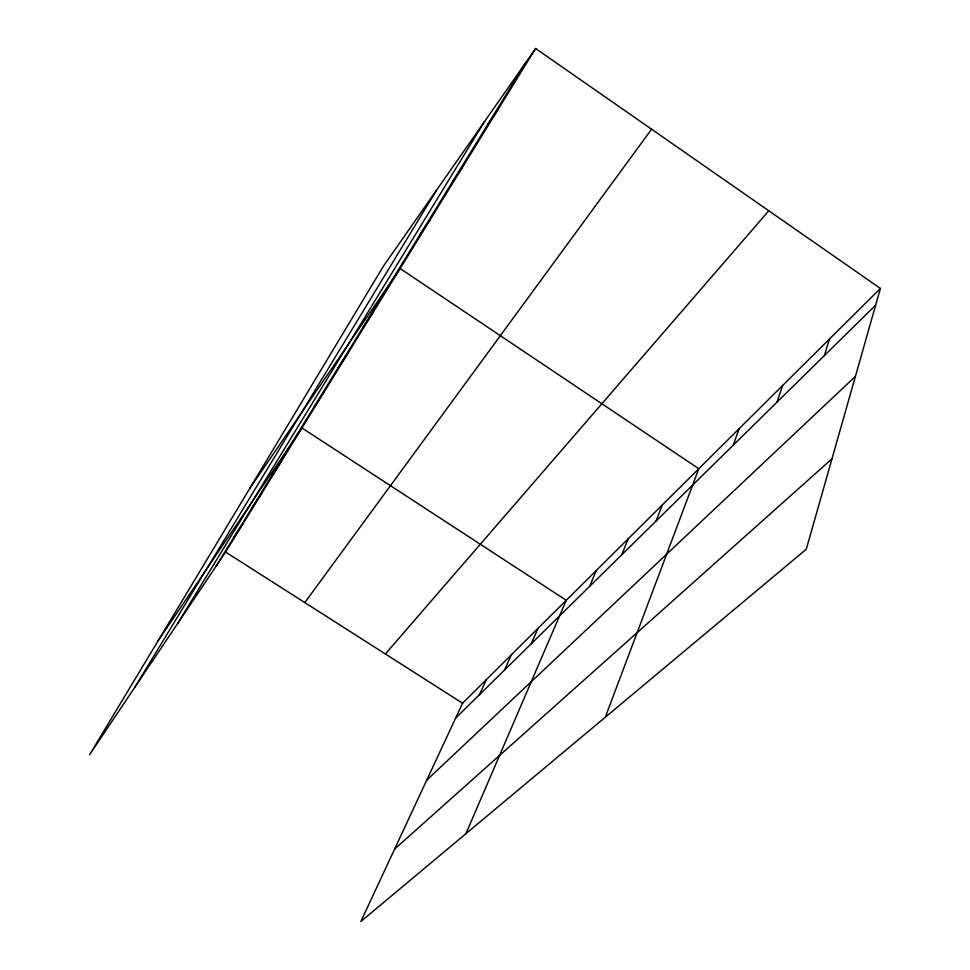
<?xml version="1.0" encoding="UTF-8"?>
<svg xmlns="http://www.w3.org/2000/svg" width="970" height="970" viewBox="0 0 970 970"><rect width="100%" height="100%" fill="white"/><g stroke="black" fill="none" stroke-linecap="round" stroke-linejoin="round"><path stroke-width="1.45" d="M880.408 288.442L806.276 549.25L360.864 921.5L462.581 703.226L880.408 288.442L535.61 48.5L383.429 266.168L89.592 754.696L225.586 552.039L535.61 48.5M824.318 355.626L829.532 338.942M776.994 402.15L782.596 385.539M733.235 445.181L739.14 428.667M605.304 717.218L698.812 468.716L400.137 268.532L249.884 488.213M655.975 521.145L662.328 504.921M621.709 554.84L628.233 538.786M589.627 586.377L596.271 570.505M465.903 833.715L566.262 600.297L301.973 427.988L158.183 640.661M531.221 643.801L538.035 628.317M504.558 670.015L511.433 654.726M479.41 694.75L486.322 679.655M134.781 687.366L436.415 190.387M177.74 623.346L484.491 121.602M216.334 565.837L525.91 62.371M252.079 507.698L261.536 493.657M233.697 537.598L243.046 523.679M271.588 475.967L281.142 461.817M314.425 406.297L324.138 391.977M338.009 367.945L347.781 353.565M363.229 326.926L373.062 312.522M420.252 234.194L430.122 219.826M452.65 181.511L462.496 167.24M487.74 124.439L497.537 110.325M304.81 602.576L651.597 129.216M385.381 653.974L768.81 210.781M455.633 718.115L875.655 305.15M426.727 780.159L855.407 376.396M394.596 849.102L831.981 458.81M225.586 552.039L462.581 703.226"/></g></svg>
